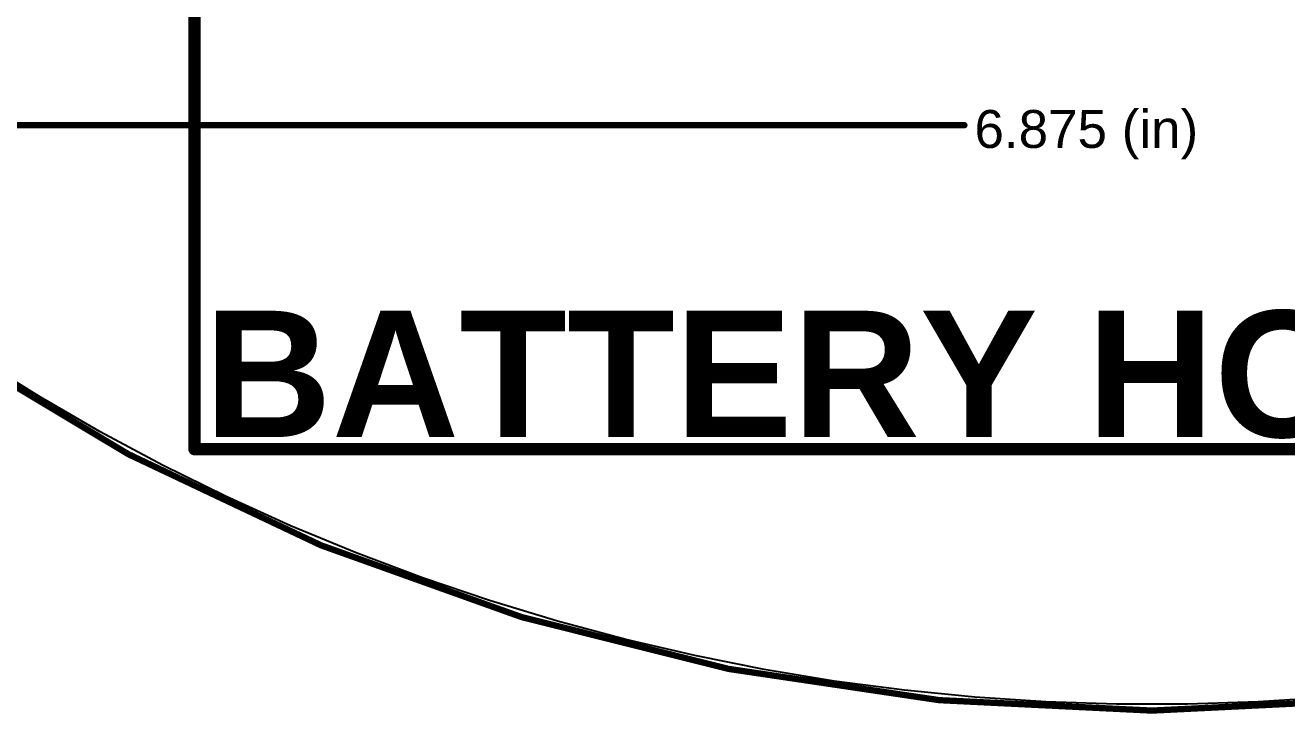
# Model space of a CAD drawing. Header units: inches. Extents: x -89 to 406, y -87 to 102.
# Drawn here: x -45.3 to 5.4, y -87.4 to -59.8 of the extents above; entities that cross this region are included whole.
import ezdxf

# ---------------------------------------------------------------- set-up
doc = ezdxf.new("R2010")
doc.units = ezdxf.units.IN
for name, color, linetype in [('Board_Outline', 56, 'Continuous'), ('Bottom Layer', 5, 'Continuous'), ('Dimension', 6, 'Continuous'), ('Top Layer', 1, 'Continuous'), ('Top Overlay', 2, 'Continuous')]:
    doc.layers.add(name, color=color, linetype=linetype)
doc.styles.add('Arial', font='', dxfattribs={"height": 0.2})
doc.styles.add('Arial_Bold', font='', dxfattribs={"height": 0.2})
doc.styles.get('Arial').set_extended_font_data('Arial')
doc.styles.get('Arial_Bold').set_extended_font_data('Arial', bold=True)

msp = doc.modelspace()

# ---------------------------------------------------------------- linework, layer by layer
at = {"layer": 'Board_Outline'}
msp.add_lwpolyline([(87.312, 0, 0.254, 0.254, 1), (-87.312, 0, 0.254, 0.254, 1)], format="xyseb", close=True, dxfattribs=at)
at = {"layer": 'Bottom Layer'}
for p, q in [((-44.76, -74.678), (-47.18, -73.174)), ((-42.293, -76.103), (-44.76, -74.678)), ((-39.78, -77.446), (-42.293, -76.103)), ((-37.225, -78.706), (-39.78, -77.446)), ((-34.63, -79.882), (-37.225, -78.706)), ((-31.998, -80.972), (-34.63, -79.882)), ((-29.331, -81.976), (-31.998, -80.972)), ((-26.634, -82.892), (-29.331, -81.976)), ((-23.907, -83.719), (-26.634, -82.892)), ((-21.155, -84.456), (-23.907, -83.719)), ((-18.38, -85.103), (-21.155, -84.456)), ((-15.586, -85.659), (-18.38, -85.103)), ((-12.775, -86.123), (-15.586, -85.659)), ((-9.95, -86.495), (-12.775, -86.123)), ((-7.115, -86.774), (-9.95, -86.495)), ((-4.272, -86.96), (-7.115, -86.774)), ((-1.425, -87.054), (-4.272, -86.96)), ((1.425, -87.054), (-1.425, -87.054)), ((4.272, -86.96), (1.425, -87.054)), ((7.115, -86.774), (4.272, -86.96))]:
    msp.add_line(p, q, dxfattribs=at)
at = {"layer": 'Dimension'}
msp.add_lwpolyline([(-87.312, -63.779, 0.254, 0.254, 0), (-7.542, -63.779, 0.254, 0.254, 0)], format="xyseb", dxfattribs=at)
msp.add_lwpolyline([(-7.605, -63.779, 0.127, 0.127, 1), (-7.478, -63.779, 0.127, 0.127, 1)], format="xyseb", close=True, dxfattribs=at)
at = {"layer": 'Top Layer'}
for p, q in [((-44.76, -74.678), (-47.18, -73.174)), ((-42.293, -76.103), (-44.76, -74.678)), ((-39.78, -77.446), (-42.293, -76.103)), ((-37.225, -78.706), (-39.78, -77.446)), ((-34.63, -79.882), (-37.225, -78.706)), ((-31.998, -80.972), (-34.63, -79.882)), ((-29.331, -81.976), (-31.998, -80.972)), ((-26.634, -82.892), (-29.331, -81.976)), ((-23.907, -83.719), (-26.634, -82.892)), ((-21.155, -84.456), (-23.907, -83.719)), ((-18.38, -85.103), (-21.155, -84.456)), ((-15.586, -85.659), (-18.38, -85.103)), ((-12.775, -86.123), (-15.586, -85.659)), ((-9.95, -86.495), (-12.775, -86.123)), ((-7.115, -86.774), (-9.95, -86.495)), ((-4.272, -86.96), (-7.115, -86.774)), ((-1.425, -87.054), (-4.272, -86.96)), ((1.425, -87.054), (-1.425, -87.054)), ((4.272, -86.96), (1.425, -87.054)), ((7.115, -86.774), (4.272, -86.96))]:
    msp.add_line(p, q, dxfattribs=at)
at = {"layer": 'Top Overlay'}
for points in [[(-38.493, -76.802, 0.5, 0.5, 0), (-38.493, -54.802, 0.5, 0.5, 0)], [(-38.493, -76.802, 0.5, 0.5, 0), (38.507, -76.802, 0.5, 0.5, 0)]]:
    msp.add_lwpolyline(points, format="xyseb", dxfattribs=at)
msp.add_lwpolyline([(-38.618, -76.802, 0.25, 0.25, 1), (-38.368, -76.802, 0.25, 0.25, 1)], format="xyseb", close=True, dxfattribs=at)
msp.add_lwpolyline([(-38.618, -76.802, 0.25, 0.25, 1), (-38.368, -76.802, 0.25, 0.25, 1)], format="xyseb", close=True, dxfattribs=at)

# ---------------------------------------------------------------- texts
at = {"layer": 'Dimension', "style": 'Arial'}
msp.add_text('6.875 (in)', height=1.524, dxfattribs=at).set_placement((-7.135, -64.694))
at = {"layer": 'Top Overlay', "style": 'Arial_Bold'}
msp.add_text('BATTERY HOLDER', height=5.08, dxfattribs=at).set_placement((-38.1, -76.318))

doc.saveas('drawing.dxf')
